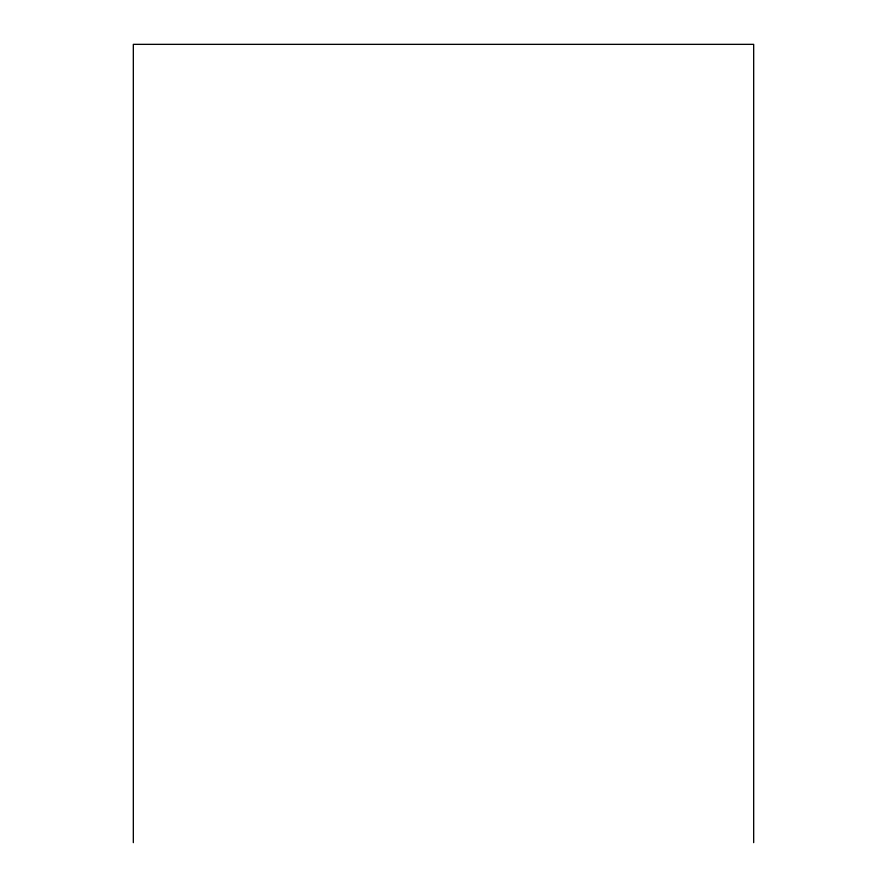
<?xml version="1.0" encoding="UTF-8"?>
<svg xmlns="http://www.w3.org/2000/svg" width="887" height="887" viewBox="0 0 887 887"><rect width="100%" height="100%" fill="white"/><g stroke="black" fill="none" stroke-linecap="round" stroke-linejoin="round"><path stroke-width="1.33" d="M753.673 842.65L753.673 44.35L133.327 44.35L133.327 842.65"/></g></svg>
